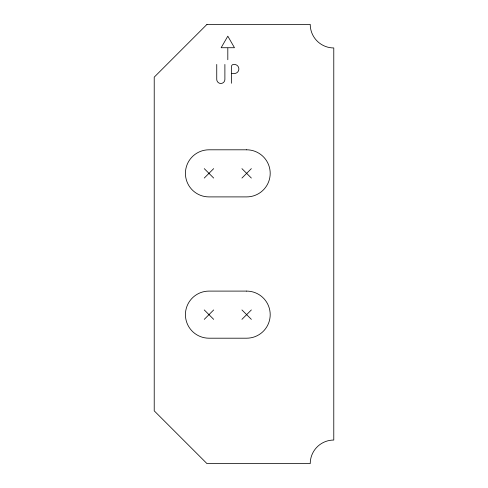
<?xml version="1.0" encoding="UTF-8"?>
<svg xmlns="http://www.w3.org/2000/svg" width="488" height="488" viewBox="0 0 488 488"><rect width="100%" height="100%" fill="white"/><g stroke="black" fill="none" stroke-linecap="round" stroke-linejoin="round"><path stroke-width="0.73" d="M204.258 178.059L213.677 168.641M241.938 178.059L251.357 168.641M204.258 319.359L213.677 309.941M241.938 319.359L251.357 309.941M227.341 47.726L221.137 47.726L227.811 36.173L234.478 47.726L227.811 47.726L227.811 59.725M231.904 73.511L234.331 73.511A4.538 4.538 0 0 0 238.876 68.973A4.538 4.538 0 0 0 234.331 64.434L233.642 64.434A2.208 2.208 0 0 0 231.434 66.642L231.434 83.271M241.938 168.641L251.357 178.059M204.258 168.641L213.677 178.059M241.938 309.941L251.357 319.359M204.258 309.941L213.677 319.359M224.889 64.434L224.889 79.404A4.075 4.075 0 0 1 220.82 83.478A4.075 4.075 0 0 1 216.745 79.404L216.745 64.434M206.967 24.4L154.22 77.153L154.22 410.847L206.967 463.6L310.234 463.6A23.552 23.552 0 0 1 333.78 440.048L333.78 47.952A23.552 23.552 0 0 1 310.234 24.4L206.967 24.4M246.647 149.804L208.968 149.804A23.552 23.552 0 0 0 185.422 173.35A23.552 23.552 0 0 0 208.968 196.902L246.647 196.902A23.552 23.552 0 0 0 270.2 173.35A23.552 23.552 0 0 0 246.647 149.804M246.647 291.098L208.968 291.098A23.552 23.552 0 0 0 185.422 314.65A23.552 23.552 0 0 0 208.968 338.196L246.647 338.196A23.552 23.552 0 0 0 270.2 314.65A23.552 23.552 0 0 0 246.647 291.098"/></g></svg>
